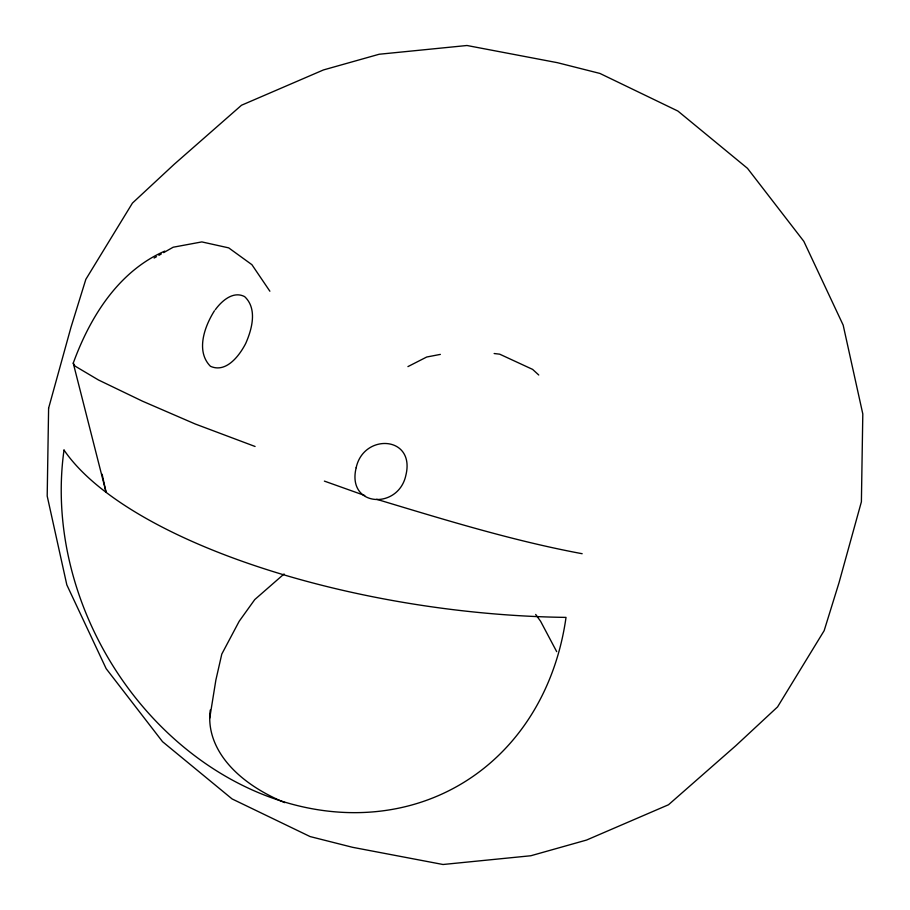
<?xml version="1.0" encoding="UTF-8"?>
<svg xmlns="http://www.w3.org/2000/svg" width="910" height="910" viewBox="0 0 910 910"><rect width="100%" height="100%" fill="white"/><g stroke="black" fill="none" stroke-linecap="round" stroke-linejoin="round"><path stroke-width="1.36" d="M209.721 718.161L215.863 680.088L221.79 654.085L239.182 621.291L254.766 599.565L284.056 573.982M102.113 474.224L106.072 492.264L73.244 363.147C89.999 317.146 118.3 271.464 164.767 251.103M214.43 310.788C204.602 326.337 195.513 351.18 210.438 366.286C226.135 373.339 239.364 355.753 245.689 343.502C251.968 329.318 257.61 308.717 244.631 296.614C233.233 290.62 221.63 300.948 215.283 309.764M154.131 258.031L156.52 256.677M158.897 255.323L161.275 253.97M163.652 252.627L173.162 247.224L201.838 241.912L228.706 247.873L251.911 264.685L269.883 291.223M407.93 366.605L426.71 357.016L440.36 354.399M494.141 353.524L499.692 354.172L532.634 369.403L538.754 375.011M582.161 553.712C512.466 540.733 444.501 519.712 376.695 499.294M364.774 495.506L324.381 481.106M255.084 446.48L195.161 423.969L142.415 401.151L98.439 379.971L75.018 366.082L73.244 363.147M535.672 614.432L540.597 621.291L556.692 651.651M284.807 802.643A180.157 104.013 0 0 1 210.278 710.016M48.605 408.203L47.195 496.041L66.828 584.88L106.163 668.657L162.526 741.673L232.084 798.934L310.083 836.563L352.534 847.301L443.022 864.5L530.826 855.753L586.552 840.055L668.497 804.759L735.894 745.631L777.561 706.911L824.164 630.653L839.031 582.662L861.395 501.797L862.805 413.959L843.172 325.12L803.837 241.343L747.474 168.327L677.916 111.066L599.917 73.437L557.466 62.699L466.978 45.5L379.174 54.247L323.448 69.945L241.503 105.241L174.106 164.369L132.439 203.089L85.836 279.347L70.969 327.338L48.605 408.203M356.163 467.74C346.448 507.257 398.466 510.066 405.871 475.259C415.586 435.742 363.568 432.921 356.163 467.74M64.019 450.063A409.887 153.562 8 0 0 566.02 617.389A289.835 241.275 60.6 0 1 277.516 799.822A289.835 241.275 60.6 0 1 64.019 450.063"/></g></svg>
